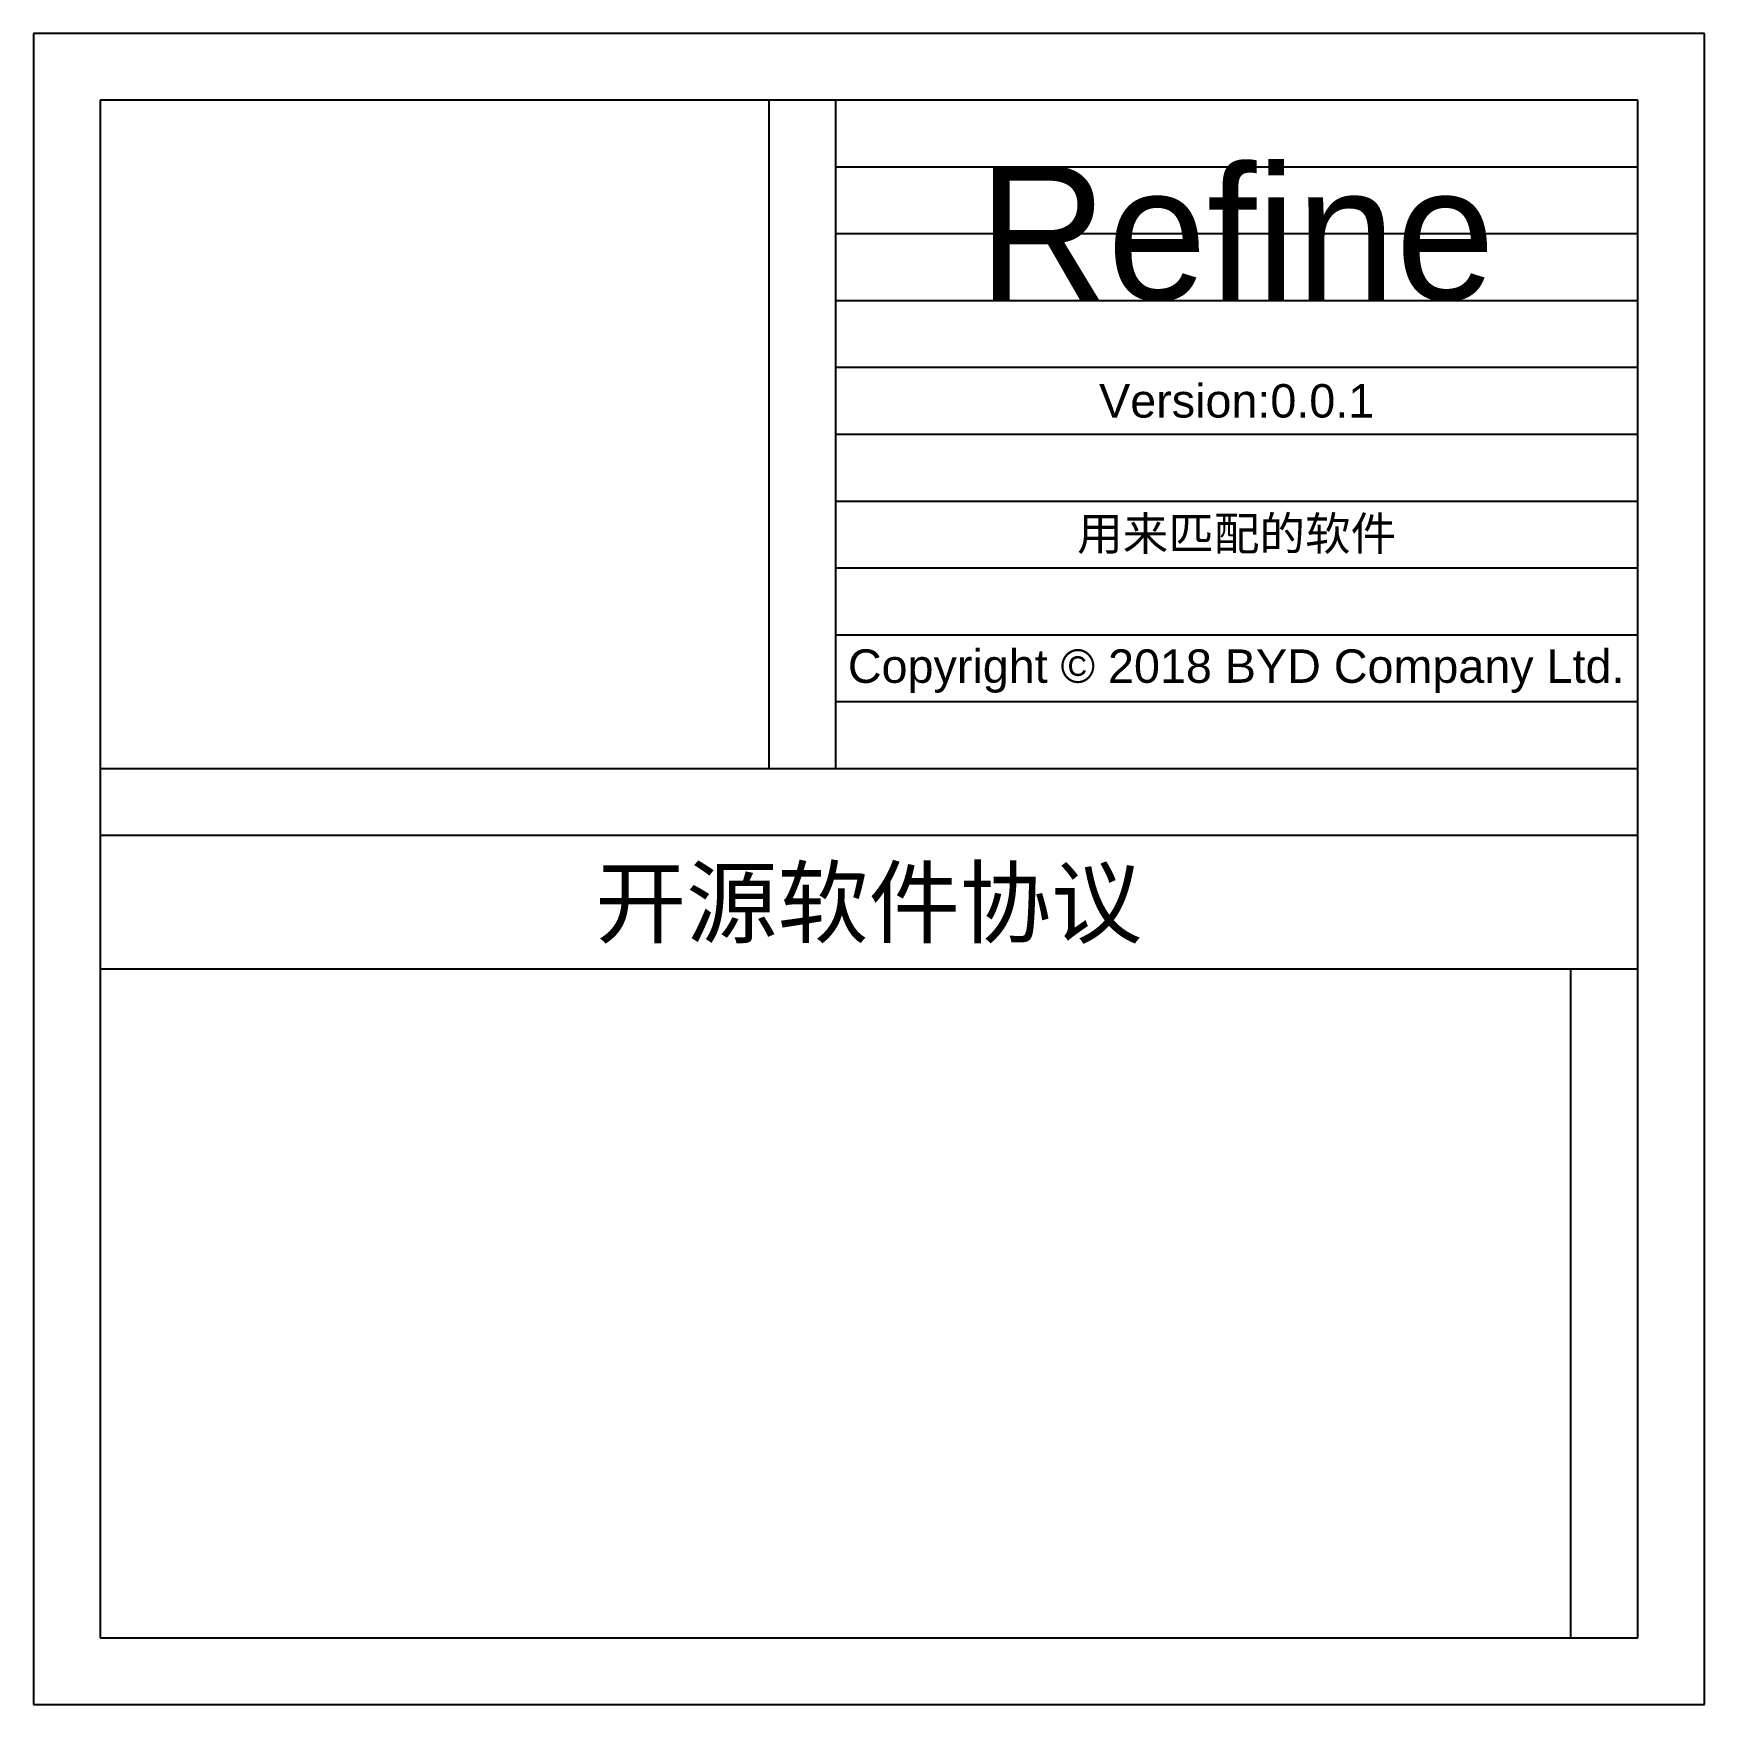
# Model space of a CAD drawing. Header units: millimetres. Extents: x -49 to 451, y 6375 to 6875.
import ezdxf

# ---------------------------------------------------------------- set-up
doc = ezdxf.new("R2010")
doc.units = ezdxf.units.MM
doc.styles.get("Standard").update_dxf_attribs({"font": 'arial.ttf'})

msp = doc.modelspace()

# ---------------------------------------------------------------- linework, layer by layer
for p, q in [((450.62, 6875.12), (-49.38, 6875.12)), ((-49.38, 6875.12), (-49.38, 6375.12)), ((450.62, 6375.12), (450.62, 6875.12)), ((-29.38, 6855.12), (-29.38, 6395.12)), ((430.62, 6855.12), (-29.38, 6855.12)), ((170.62, 6855.12), (170.62, 6655.12)), ((190.62, 6855.12), (190.62, 6655.12)), ((430.62, 6395.12), (430.62, 6855.12)), ((430.62, 6835.12), (190.62, 6835.12)), ((430.62, 6815.12), (190.62, 6815.12)), ((430.62, 6795.12), (190.62, 6795.12)), ((430.62, 6775.12), (190.62, 6775.12)), ((430.62, 6755.12), (190.62, 6755.12)), ((430.62, 6735.12), (190.62, 6735.12)), ((430.62, 6715.12), (190.62, 6715.12)), ((430.62, 6695.12), (190.62, 6695.12)), ((430.62, 6675.12), (190.62, 6675.12)), ((430.62, 6655.12), (-29.38, 6655.12)), ((430.62, 6635.12), (-29.38, 6635.12)), ((430.62, 6595.12), (-29.38, 6595.12)), ((410.62, 6395.12), (410.62, 6595.12)), ((-29.38, 6395.12), (430.62, 6395.12)), ((-49.38, 6375.12), (450.62, 6375.12))]:
    msp.add_line(p, q)

# ---------------------------------------------------------------- texts
at = {"attachment_point": 5}
for s, insert, char_height in [('{\\fUbuntu|b0|i0|c134|p34;Refine}', (310.62, 6815.12), 40), ('Version:0.0.1', (310.62, 6765.12), 10), ('{\\fSimSun|b0|i0|c134|p2;用来匹配的软件}', (310.62, 6724.91), 10), ('Copyright © 2018 BYD Company Ltd.', (310.47, 6684.31), 10), ('{\\fSimSun|b0|i0|c134|p2;开源软件协议}', (200.51, 6613.89), 20)]:
    msp.add_mtext_dynamic_manual_height_columns(s, width=240, gutter_width=12.5, heights=[0], dxfattribs=dict(at, insert=insert, char_height=char_height))

doc.saveas('drawing.dxf')
